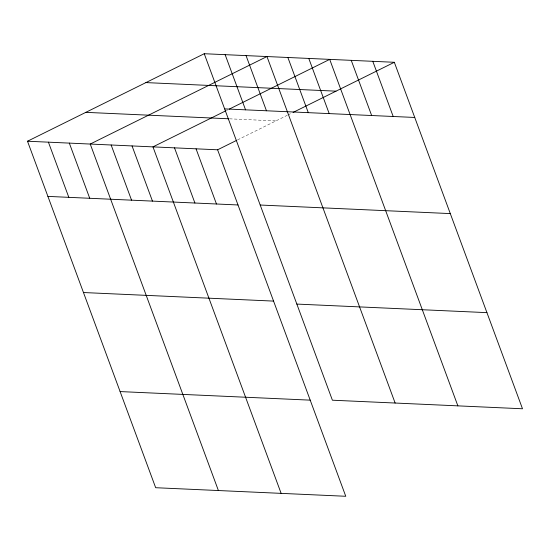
<?xml version="1.0" encoding="UTF-8"?>
<svg xmlns="http://www.w3.org/2000/svg" width="550" height="550" viewBox="0 0 550 550"><rect width="100%" height="100%" fill="white"/><g stroke="black" fill="none" stroke-linecap="round" stroke-linejoin="round"><path stroke-width="0.41" stroke-dasharray="2.75 2.06" d="M226.311 110.564L227.81 109.821M237.552 139.913L287.189 115.335M287.939 114.964L292.442 112.736M229.515 118.828L275.921 120.917"/><path stroke-width="0.82" d="M27.5 141.226L217.601 149.792L345.764 496.279L155.671 487.712L27.5 141.226L204.236 53.721L394.329 62.287L522.5 408.774L332.399 400.207L204.236 53.721M225.555 110.935L152.962 146.877L281.132 493.364M229.316 109.079L329.697 59.379L457.868 405.859M217.601 149.792L236.782 140.291M293.198 112.365L394.329 62.287M145.908 82.596L336.009 91.162M224.641 108.893L414.741 117.459M85.821 112.351L228.69 118.786M260.205 205.026L450.299 213.593M47.912 196.398L238.006 204.964M83.469 292.531L273.57 301.097M296.842 304.074L486.942 312.641M120.106 391.579L310.207 400.146M372.79 61.318L393.195 116.49M351.244 60.349L371.649 115.521M308.791 58.438L329.196 113.609M287.877 57.489L308.289 112.667M395.134 403.033L266.963 56.547L90.234 144.052L218.398 490.538M246.056 55.605L266.461 110.784M225.143 54.663L245.554 109.835M196.054 148.823L216.466 203.995M174.508 147.854L194.92 203.026M132.055 145.936L152.46 201.107M111.141 144.994L131.553 200.166M69.321 143.11L89.733 198.282M48.414 142.168L68.819 197.34"/></g></svg>
